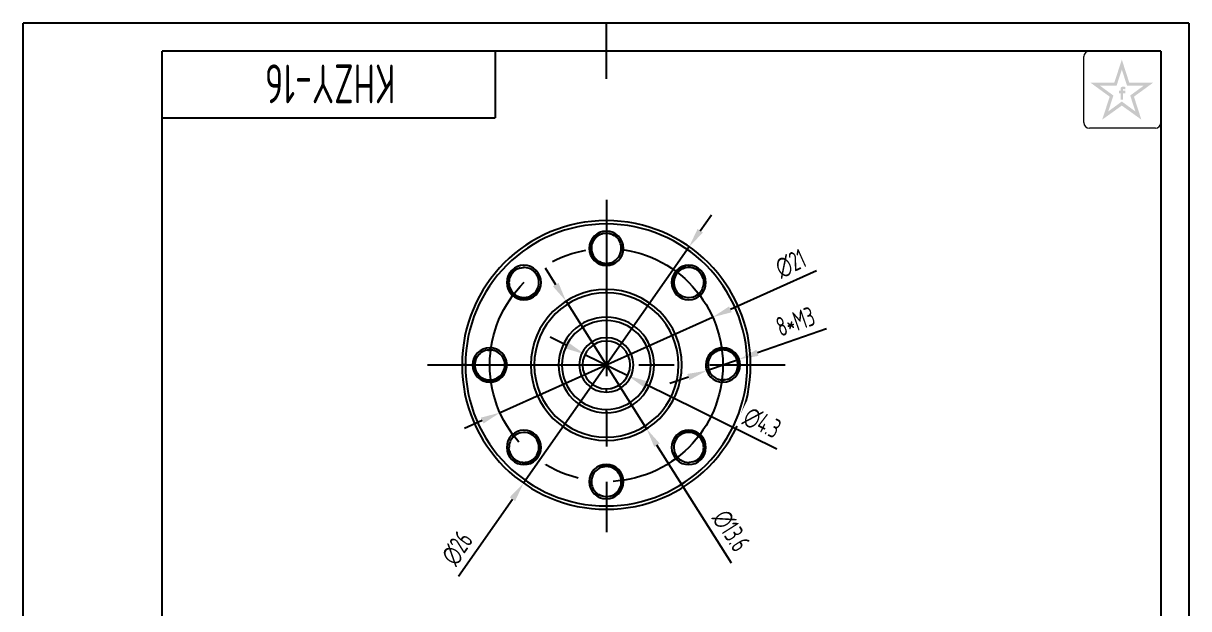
# Model space of a CAD drawing. Header units: inches. Extents: x -12 to 92, y -2 to 146.
# Drawn here: x -12.5 to 92.5, y 93.3 to 146 of the extents above; entities that cross this region are included whole.
import ezdxf
from ezdxf.enums import TextEntityAlignment as Align

# ---------------------------------------------------------------- set-up
doc = ezdxf.new("R2010")
doc.units = ezdxf.units.IN
doc.header["$LTSCALE"] = 0.5
doc.header["$MEASUREMENT"] = 0
doc.linetypes.add('CENTER', pattern=[50.8, 31.75, -6.35, 6.35, -6.35])
for name, color, linetype in [('1轮廓实线层', 7, 'Continuous'), ('2细线层', 4, 'Continuous'), ('6文字层', 3, 'Continuous'), ('7标注层', 4, 'Continuous'), ('中心线', 1, 'CENTER'), ('图框层', 7, 'Continuous')]:
    doc.layers.add(name, color=color, linetype=linetype)
doc.styles.add('PC_TEXTSTYLE', font='ISOCP.SHX', dxfattribs={"width": 0.707, "bigfont": 'GBCBIG.SHX'})
doc.dimstyles.new('GB_LINEAR', dxfattribs={"dimtxt": 3.5, "dimasz": 3.5, "dimexe": 1, "dimexo": 0, "dimgap": 1.5, "dimtad": 1, "dimdsep": 46, "dimtxsty": 'PC_TEXTSTYLE', "dimcen": 0, "dimclrd": 256, "dimclrt": 3, "dimadec": 0, "dimazin": 2, "dimtp": 0.1, "dimtm": 0.1, "dimtfac": 0.71, "dimtdec": 3, "dimtmove": 0, "dimatfit": 3, "dimfxl": 1, "dimtfill": 1, "dimarcsym": 0})

# ---------------------------------------------------------------- blocks, each defined once
blk = doc.blocks.new('*D2')
at = {"layer": '7标注层', "lineweight": -2}
for p, q in [((58.97, 123.72), (51.21, 120.24)), ((30.45, 110.94), (49.61, 119.53)), ((28.85, 110.22), (27.26, 109.51))]:
    blk.add_line(p, q, dxfattribs=at)
at = {"layer": '7标注层'}
for points in [[(51.09, 120.51), (51.33, 119.98), (49.61, 119.53)], [(28.97, 109.96), (28.73, 110.49), (30.45, 110.94)]]:
    blk.add_solid(points, dxfattribs=at)
at = {"layer": 'Defpoints', "color": 0}
for p in [(49.61, 119.53), (30.45, 110.94)]:
    blk.add_point(p, dxfattribs=at)
at = {"layer": '7标注层', "color": 3, "insert": (56.64, 124.36), "char_height": 1.75, "attachment_point": 5, "rotation": 24.1444, "style": 'PC_TEXTSTYLE', "bg_fill": 3, "box_fill_scale": 1.25, "bg_fill_color": 257, "bg_fill_transparency": 0}
blk.add_mtext('∅21', dxfattribs=at)
blk = doc.blocks.new('*D3')
at = {"layer": '7标注层', "lineweight": -2}
for p, q in [((59.87, 118.5), (53.65, 116.32)), ((49.07, 114.72), (51.99, 115.74)), ((47.42, 114.14), (45.76, 113.57))]:
    blk.add_line(p, q, dxfattribs=at)
at = {"layer": '7标注层'}
for points in [[(53.55, 116.6), (53.74, 116.05), (51.99, 115.74)], [(47.51, 113.87), (47.32, 114.42), (49.07, 114.72)]]:
    blk.add_solid(points, dxfattribs=at)
at = {"layer": 'Defpoints', "color": 0}
for p in [(51.99, 115.74), (49.07, 114.72)]:
    blk.add_point(p, dxfattribs=at)
at = {"layer": '7标注层', "color": 3, "insert": (57.07, 119.15), "char_height": 1.75, "attachment_point": 5, "rotation": 19.2792, "style": 'PC_TEXTSTYLE', "bg_fill": 3, "box_fill_scale": 1.25, "bg_fill_color": 257, "bg_fill_transparency": 0}
blk.add_mtext('8*M3', dxfattribs=at)
blk = doc.blocks.new('*D4')
at = {"layer": '7标注层', "lineweight": -2}
for p, q in [((48.49, 127.31), (49.5, 128.75)), ((47.49, 125.88), (32.57, 104.58)), ((26.72, 96.22), (31.57, 103.15))]:
    blk.add_line(p, q, dxfattribs=at)
at = {"layer": '7标注层'}
for points in [[(48.25, 127.48), (48.73, 127.15), (47.49, 125.88)], [(31.81, 102.98), (31.33, 103.32), (32.57, 104.58)]]:
    blk.add_solid(points, dxfattribs=at)
at = {"layer": 'Defpoints', "color": 0}
for p in [(47.49, 125.88), (32.57, 104.58)]:
    blk.add_point(p, dxfattribs=at)
at = {"layer": '7标注层', "color": 3, "insert": (26.6, 98.73), "char_height": 1.75, "attachment_point": 5, "rotation": 54.9961, "style": 'PC_TEXTSTYLE', "bg_fill": 3, "box_fill_scale": 1.25, "bg_fill_color": 257, "bg_fill_transparency": 0}
blk.add_mtext('∅26', dxfattribs=at)
blk = doc.blocks.new('*D5')
at = {"layer": '7标注层', "lineweight": -2}
for p, q in [((36.53, 116.96), (34.97, 117.74)), ((38.1, 116.19), (41.96, 114.28)), ((55.38, 107.65), (43.53, 113.51))]:
    blk.add_line(p, q, dxfattribs=at)
at = {"layer": '7标注层', "color": 0, "lineweight": -2}
blk.add_arc((40.03, 115.23), 2.15, 270, 347.0696, dxfattribs=at)
at = {"layer": '7标注层'}
for points in [[(36.41, 116.7), (36.66, 117.22), (38.1, 116.19)], [(43.66, 113.77), (43.4, 113.24), (41.96, 114.28)]]:
    blk.add_solid(points, dxfattribs=at)
at = {"layer": 'Defpoints', "color": 0}
for p in [(38.1, 116.19), (41.96, 114.28)]:
    blk.add_point(p, dxfattribs=at)
at = {"layer": '7标注层', "color": 3, "insert": (54.06, 110.02), "char_height": 1.75, "attachment_point": 5, "rotation": 333.7148, "style": 'PC_TEXTSTYLE', "bg_fill": 3, "box_fill_scale": 1.25, "bg_fill_color": 257, "bg_fill_transparency": 0}
blk.add_mtext('∅4.3', dxfattribs=at)
blk = doc.blocks.new('*D6')
at = {"layer": '7标注层', "lineweight": -2}
for p, q in [((35.47, 122.46), (34.54, 123.94)), ((36.4, 120.98), (43.66, 109.48)), ((51.3, 97.38), (44.59, 108))]:
    blk.add_line(p, q, dxfattribs=at)
at = {"layer": '7标注层'}
for points in [[(35.22, 122.31), (35.72, 122.62), (36.4, 120.98)], [(44.84, 108.16), (44.35, 107.85), (43.66, 109.48)]]:
    blk.add_solid(points, dxfattribs=at)
at = {"layer": 'Defpoints', "color": 0}
for p in [(36.4, 120.98), (43.66, 109.48)]:
    blk.add_point(p, dxfattribs=at)
at = {"layer": '7标注层', "color": 3, "insert": (51.27, 100.3), "char_height": 1.75, "attachment_point": 5, "rotation": 302.2481, "style": 'PC_TEXTSTYLE', "bg_fill": 3, "box_fill_scale": 1.25, "bg_fill_color": 257, "bg_fill_transparency": 0}
blk.add_mtext('∅13.6', dxfattribs=at)
blk = doc.blocks.new('ZwmFrameMain_A4^_^无分区图框^_^portrait')
at = {"layer": '1轮廓实线层'}
for p, q in [((80, 292), (80, 282)), ((0, 0), (0, 287)), ((180, 287), (0, 287)), ((180, 287), (180, 0))]:
    blk.add_line(p, q, dxfattribs=at)
at = {"layer": '2细线层'}
for p, q in [((-25, -5), (-25, 292)), ((185, 292), (-25, 292)), ((185, 292), (185, -5))]:
    blk.add_line(p, q, dxfattribs=at)
blk = doc.blocks.new('ZwmFrameMain_图样代号')
at = {"layer": '2细线层', "linetype": 'Continuous'}
for p in [(60, 0), (0, -12)]:
    blk.add_line(p, (60, -12), dxfattribs=at)
at = {"layer": '6文字层', "style": 'PC_TEXTSTYLE', "width": 2.827942}
blk.add_attdef('图样代号', text='', height=7, rotation=180, dxfattribs=at).set_placement((58.24, -2.4), (2.35, -2.4), align=Align.FIT)

msp = doc.modelspace()

# ---------------------------------------------------------------- hatches: boundary and pattern name
at = {"layer": '6文字层', "lineweight": 5}
h = msp.add_hatch(color=2, dxfattribs=at)
edge = h.paths.add_edge_path(flags=0)
edge.add_line((86.586, 139.709), (86.784, 139.709))
edge.add_line((86.784, 139.709), (86.784, 139.922))
edge.add_line((86.784, 139.922), (86.588, 139.922))
edge.add_line((86.588, 139.922), (86.588, 140.027))
edge.add_spline(control_points=[(86.588, 140.027), (86.588, 140.039), (86.588, 140.087), (86.682, 140.072), (86.741, 140.063), (86.775, 140.055), (86.788, 140.051)], knot_values=[0, 0, 0, 0, 1.4943482, 5.8188355, 8.4876202, 10.3632598, 10.3632598, 10.3632598, 10.3632598], degree=3, periodic=0)
edge.add_line((86.788, 140.051), (86.788, 140.269))
edge.add_spline(control_points=[(86.788, 140.269), (86.753, 140.278), (86.666, 140.298), (86.542, 140.309), (86.428, 140.257), (86.37, 140.185), (86.36, 140.13), (86.357, 140.114)], knot_values=[0, 0, 0, 0, 4.9341397, 11.9452686, 16.0265909, 21.3569295, 23.4510995, 23.4510995, 23.4510995, 23.4510995], degree=3, periodic=0)
edge.add_line((86.357, 140.114), (86.357, 139.922))
edge.add_line((86.357, 139.922), (86.214, 139.922))
edge.add_line((86.214, 139.922), (86.214, 139.709))
edge.add_line((86.214, 139.709), (86.359, 139.709))
edge.add_line((86.359, 139.709), (86.359, 139.114))
edge.add_line((86.359, 139.114), (86.586, 139.114))
edge.add_line((86.586, 139.114), (86.586, 139.709))
h.paths.add_polyline_path([(89.314, 140.666), (87.144, 140.666), (86.474, 142.737), (85.804, 140.666), (83.634, 140.666), (85.381, 139.393), (84.711, 137.328), (86.474, 138.59), (88.237, 137.328), (87.567, 139.393)])
h.paths.add_polyline_path([(87.231, 139.498), (87.697, 138.062), (86.474, 138.957), (85.251, 138.062), (85.717, 139.498), (84.49, 140.393), (86.006, 140.393), (86.474, 141.837), (86.942, 140.393), (88.457, 140.393)], flags=16)

# ---------------------------------------------------------------- linework, layer by layer
at = {"color": 7, "linetype": 'Continuous', "lineweight": 25}
for p, q in [((40.972, 126.698), (40.916, 126.744)), ((38.481, 125.733), (38.588, 125.733)), ((41.365, 125.899), (41.368, 125.647)), ((41.581, 125.733), (41.381, 125.733)), ((32.589, 124.006), (32.517, 123.999)), ((40.514, 124.472), (40.575, 124.314)), ((33.432, 123.718), (33.613, 123.542)), ((33.702, 123.754), (33.561, 123.612)), ((46.36, 123.754), (46.435, 123.678)), ((33.839, 122.108), (33.995, 122.039)), ((40.031, 121.733), (40.031, 122.033)), ((48.516, 121.832), (48.34, 121.651)), ((48.804, 122.675), (48.797, 122.747)), ((31.51, 121.562), (31.586, 121.637)), ((46.906, 121.425), (46.837, 121.269)), ((48.552, 121.562), (48.41, 121.703)), ((40.031, 119.533), (40.031, 119.233)), ((40.031, 117.683), (40.031, 117.383)), ((29.365, 116.567), (29.617, 116.57)), ((29.531, 116.783), (29.531, 116.583)), ((50.531, 116.783), (50.531, 116.676)), ((28.566, 116.174), (28.52, 116.118)), ((30.792, 115.716), (30.95, 115.777)), ((27.331, 115.233), (27.031, 115.233)), ((49.27, 114.75), (49.112, 114.689)), ((52.731, 115.233), (53.031, 115.233)), ((29.531, 113.683), (29.531, 113.79)), ((50.697, 113.899), (50.445, 113.896)), ((50.531, 113.683), (50.531, 113.883)), ((51.496, 114.292), (51.542, 114.348)), ((40.031, 112.783), (40.031, 113.083)), ((40.031, 110.933), (40.031, 111.233)), ((31.51, 108.904), (31.652, 108.763)), ((31.546, 108.634), (31.722, 108.815)), ((33.156, 109.041), (33.225, 109.197)), ((40.031, 108.733), (40.031, 108.433)), ((46.223, 108.358), (46.067, 108.427)), ((48.552, 108.904), (48.476, 108.829)), ((31.258, 107.791), (31.265, 107.719)), ((33.702, 106.712), (33.627, 106.788)), ((39.548, 105.994), (39.487, 106.152)), ((46.36, 106.712), (46.501, 106.854)), ((46.63, 106.748), (46.449, 106.924)), ((47.473, 106.46), (47.545, 106.467)), ((38.481, 104.733), (38.681, 104.733)), ((38.697, 104.567), (38.694, 104.819)), ((41.581, 104.733), (41.474, 104.733)), ((39.09, 103.768), (39.146, 103.722))]:
    msp.add_line(p, q, dxfattribs=at)
for centre, radius, start, end in [((40.031, 115.233), 13, 0, 180), ((40.031, 115.233), 12.7, 0, 180), ((40.031, 125.733), 1.55, 0, 180), ((40.031, 125.733), 1.35, 0, 46.17646), ((40.031, 125.733), 1.55, 180, 0), ((40.031, 125.733), 1.35, 290.97646, 0), ((32.606, 122.658), 1.55, 45, 225), ((32.606, 122.658), 1.35, 45, 91.17646), ((47.456, 122.658), 1.55, 315, 135), ((32.606, 122.658), 1.55, 225, 45), ((32.606, 122.658), 1.35, 335.97646, 45), ((47.456, 122.658), 1.55, 135, 315), ((40.031, 115.233), 6.8, 90, 270), ((40.031, 115.233), 6.8, 270, 90), ((47.456, 122.658), 1.35, 315, 1.17646), ((40.031, 115.233), 6.5, 90, 270), ((40.031, 115.233), 6.5, 270, 90), ((47.456, 122.658), 1.35, 245.97646, 315), ((40.031, 115.233), 4.3, 90, 270), ((40.031, 115.233), 4, 90, 270), ((40.031, 115.233), 4.3, 270, 90), ((40.031, 115.233), 4, 270, 90), ((40.031, 115.233), 2.45, 90, 270), ((40.031, 115.233), 2.45, 270, 90), ((29.531, 115.233), 1.55, 90, 270), ((29.531, 115.233), 1.35, 90, 136.17646), ((29.531, 115.233), 1.55, 270, 90), ((29.531, 115.233), 1.35, 20.97646, 90), ((40.031, 115.233), 2.15, 90, 270), ((40.031, 115.233), 2.15, 270, 90), ((50.531, 115.233), 1.55, 90, 270), ((50.531, 115.233), 1.55, 270, 90), ((40.031, 115.233), 13, 180, 0), ((40.031, 115.233), 12.7, 180, 0), ((50.531, 115.233), 1.35, 200.97646, 270), ((50.531, 115.233), 1.35, 270, 316.17646), ((32.606, 107.808), 1.55, 315, 135), ((47.456, 107.808), 1.55, 45, 225), ((32.606, 107.808), 1.55, 135, 315), ((32.606, 107.808), 1.35, 135, 181.17646), ((32.606, 107.808), 1.35, 65.97646, 135), ((47.456, 107.808), 1.35, 155.97646, 225), ((47.456, 107.808), 1.55, 225, 45), ((40.031, 104.733), 1.55, 0, 180), ((47.456, 107.808), 1.35, 225, 271.17646), ((40.031, 104.733), 1.35, 110.97646, 180), ((40.031, 104.733), 1.55, 180, 0), ((40.031, 104.733), 1.35, 180, 226.17646)]:
    msp.add_arc(centre, radius, start, end, dxfattribs=at)
for points, knots in [([(38.588, 125.733), (38.596, 126.014), (38.688, 126.289), (39.005, 126.742), (39.23, 126.918), (39.736, 127.117), (40.017, 127.14), (40.54, 127.028), (40.782, 126.895), (40.966, 126.707)], [0, 0, 0, 0, 0.25, 0.25, 0.5, 0.5, 0.75, 0.75, 1, 1, 1, 1]), ([(40.742, 126.876), (40.679, 126.913), (40.539, 126.995), (40.296, 127.065), (40.031, 127.092), (39.766, 127.066), (39.511, 126.988), (39.276, 126.863), (39.07, 126.694), (38.901, 126.488), (38.776, 126.253), (38.696, 125.998), (38.686, 125.821), (38.681, 125.733)], [0, 0, 0, 0, 0.0770122, 0.169311, 0.2616098, 0.3539086, 0.4462073, 0.5385061, 0.6308049, 0.7231037, 0.8154024, 0.9077012, 1, 1, 1, 1]), ([(40.575, 124.314), (40.344, 124.232), (40.094, 124.208), (39.614, 124.278), (39.385, 124.372), (38.998, 124.653), (38.841, 124.84), (38.633, 125.264), (38.582, 125.5), (38.588, 125.733)], [0, 0, 0, 0, 0.25, 0.25, 0.5, 0.5, 0.75, 0.75, 1, 1, 1, 1]), ([(38.681, 125.733), (38.681, 125.515), (38.735, 125.297), (38.938, 124.912), (39.087, 124.744), (39.446, 124.497), (39.656, 124.418), (40.088, 124.367), (40.311, 124.394), (40.514, 124.472)], [0, 0, 0, 0, 0.25, 0.25, 0.5, 0.5, 0.75, 0.75, 1, 1, 1, 1]), ([(41.327, 125.379), (41.337, 125.409), (41.375, 125.523), (41.379, 125.644), (41.381, 125.733)], [0, 0, 0, 0, 0.2642999, 1, 1, 1, 1]), ([(31.586, 121.637), (31.393, 121.841), (31.263, 122.101), (31.168, 122.646), (31.202, 122.929), (31.419, 123.428), (31.602, 123.642), (32.05, 123.933), (32.316, 124.01), (32.579, 124.007)], [0, 0, 0, 0, 0.25, 0.25, 0.5, 0.5, 0.75, 0.75, 1, 1, 1, 1]), ([(32.301, 123.969), (32.23, 123.95), (32.073, 123.909), (31.852, 123.786), (31.646, 123.619), (31.477, 123.412), (31.351, 123.178), (31.274, 122.923), (31.248, 122.658), (31.274, 122.392), (31.352, 122.138), (31.475, 121.901), (31.593, 121.769), (31.652, 121.703)], [0, 0, 0, 0, 0.0770122, 0.169311, 0.2616098, 0.3539086, 0.4462073, 0.5385061, 0.6308049, 0.7231037, 0.8154024, 0.9077012, 1, 1, 1, 1]), ([(46.435, 123.678), (46.639, 123.871), (46.899, 124.001), (47.444, 124.096), (47.727, 124.062), (48.226, 123.845), (48.44, 123.662), (48.731, 123.214), (48.808, 122.948), (48.805, 122.685)], [0, 0, 0, 0, 0.25, 0.25, 0.5, 0.5, 0.75, 0.75, 1, 1, 1, 1]), ([(48.767, 122.963), (48.748, 123.034), (48.707, 123.191), (48.584, 123.412), (48.417, 123.618), (48.21, 123.787), (47.976, 123.913), (47.721, 123.99), (47.456, 124.016), (47.19, 123.99), (46.936, 123.912), (46.699, 123.789), (46.567, 123.671), (46.501, 123.612)], [0, 0, 0, 0, 0.0770122, 0.169311, 0.2616098, 0.3539086, 0.4462073, 0.5385061, 0.6308049, 0.7231037, 0.8154024, 0.9077012, 1, 1, 1, 1]), ([(33.774, 123.324), (33.759, 123.352), (33.705, 123.46), (33.622, 123.548), (33.561, 123.612)], [0, 0, 0, 0, 0.2642999, 1, 1, 1, 1]), ([(46.837, 121.269), (46.615, 121.375), (46.422, 121.535), (46.132, 121.923), (46.036, 122.152), (45.962, 122.624), (45.983, 122.868), (46.135, 123.315), (46.266, 123.518), (46.435, 123.678)], [0, 0, 0, 0, 0.25, 0.25, 0.5, 0.5, 0.75, 0.75, 1, 1, 1, 1]), ([(46.501, 123.612), (46.347, 123.458), (46.231, 123.266), (46.102, 122.85), (46.089, 122.626), (46.168, 122.198), (46.26, 121.993), (46.53, 121.651), (46.707, 121.513), (46.906, 121.425)], [0, 0, 0, 0, 0.25, 0.25, 0.5, 0.5, 0.75, 0.75, 1, 1, 1, 1]), ([(33.995, 122.039), (33.889, 121.817), (33.729, 121.624), (33.341, 121.334), (33.112, 121.238), (32.64, 121.164), (32.396, 121.185), (31.949, 121.337), (31.746, 121.468), (31.586, 121.637)], [0, 0, 0, 0, 0.25, 0.25, 0.5, 0.5, 0.75, 0.75, 1, 1, 1, 1]), ([(31.652, 121.703), (31.806, 121.549), (31.998, 121.433), (32.414, 121.304), (32.638, 121.291), (33.066, 121.37), (33.271, 121.462), (33.613, 121.732), (33.751, 121.909), (33.839, 122.108)], [0, 0, 0, 0, 0.25, 0.25, 0.5, 0.5, 0.75, 0.75, 1, 1, 1, 1]), ([(48.122, 121.49), (48.15, 121.505), (48.258, 121.559), (48.346, 121.642), (48.41, 121.703)], [0, 0, 0, 0, 0.2642999, 1, 1, 1, 1]), ([(29.885, 116.529), (29.855, 116.539), (29.741, 116.577), (29.62, 116.581), (29.531, 116.583)], [0, 0, 0, 0, 0.2642999, 1, 1, 1, 1]), ([(49.112, 114.689), (49.03, 114.92), (49.006, 115.17), (49.076, 115.65), (49.169, 115.879), (49.451, 116.266), (49.638, 116.423), (50.062, 116.631), (50.298, 116.682), (50.531, 116.676)], [0, 0, 0, 0, 0.25, 0.25, 0.5, 0.5, 0.75, 0.75, 1, 1, 1, 1]), ([(50.531, 116.583), (50.313, 116.583), (50.095, 116.529), (49.71, 116.326), (49.542, 116.177), (49.295, 115.818), (49.216, 115.608), (49.165, 115.176), (49.192, 114.953), (49.27, 114.75)], [0, 0, 0, 0, 0.25, 0.25, 0.5, 0.5, 0.75, 0.75, 1, 1, 1, 1]), ([(50.531, 116.676), (50.812, 116.668), (51.087, 116.576), (51.54, 116.259), (51.716, 116.034), (51.915, 115.528), (51.938, 115.247), (51.826, 114.724), (51.693, 114.482), (51.505, 114.298)], [0, 0, 0, 0, 0.25, 0.25, 0.5, 0.5, 0.75, 0.75, 1, 1, 1, 1]), ([(51.674, 114.522), (51.711, 114.585), (51.793, 114.726), (51.863, 114.968), (51.89, 115.233), (51.864, 115.498), (51.786, 115.753), (51.661, 115.988), (51.492, 116.194), (51.286, 116.363), (51.051, 116.488), (50.796, 116.568), (50.619, 116.578), (50.531, 116.583)], [0, 0, 0, 0, 0.0770122, 0.169311, 0.2616098, 0.3539086, 0.4462073, 0.5385061, 0.6308049, 0.7231037, 0.8154024, 0.9077012, 1, 1, 1, 1]), ([(29.531, 113.79), (29.25, 113.798), (28.975, 113.89), (28.522, 114.207), (28.346, 114.432), (28.147, 114.938), (28.124, 115.219), (28.236, 115.742), (28.369, 115.984), (28.557, 116.168)], [0, 0, 0, 0, 0.25, 0.25, 0.5, 0.5, 0.75, 0.75, 1, 1, 1, 1]), ([(28.388, 115.944), (28.351, 115.881), (28.269, 115.741), (28.199, 115.498), (28.172, 115.233), (28.198, 114.968), (28.276, 114.713), (28.401, 114.478), (28.57, 114.272), (28.776, 114.103), (29.011, 113.978), (29.266, 113.898), (29.443, 113.888), (29.531, 113.883)], [0, 0, 0, 0, 0.0770122, 0.169311, 0.2616098, 0.3539086, 0.4462073, 0.5385061, 0.6308049, 0.7231037, 0.8154024, 0.9077012, 1, 1, 1, 1]), ([(30.95, 115.777), (31.032, 115.546), (31.056, 115.296), (30.986, 114.816), (30.893, 114.587), (30.611, 114.2), (30.424, 114.043), (30, 113.835), (29.764, 113.784), (29.531, 113.79)], [0, 0, 0, 0, 0.25, 0.25, 0.5, 0.5, 0.75, 0.75, 1, 1, 1, 1]), ([(29.531, 113.883), (29.749, 113.883), (29.967, 113.937), (30.352, 114.14), (30.52, 114.289), (30.767, 114.648), (30.846, 114.858), (30.897, 115.29), (30.87, 115.513), (30.792, 115.716)], [0, 0, 0, 0, 0.25, 0.25, 0.5, 0.5, 0.75, 0.75, 1, 1, 1, 1]), ([(50.177, 113.937), (50.207, 113.927), (50.321, 113.889), (50.442, 113.885), (50.531, 113.883)], [0, 0, 0, 0, 0.2642999, 1, 1, 1, 1]), ([(46.067, 108.427), (46.173, 108.649), (46.333, 108.842), (46.721, 109.132), (46.95, 109.228), (47.422, 109.302), (47.666, 109.281), (48.113, 109.129), (48.316, 108.998), (48.476, 108.829)], [0, 0, 0, 0, 0.25, 0.25, 0.5, 0.5, 0.75, 0.75, 1, 1, 1, 1]), ([(31.94, 108.976), (31.912, 108.961), (31.804, 108.908), (31.716, 108.824), (31.652, 108.763)], [0, 0, 0, 0, 0.2642999, 1, 1, 1, 1]), ([(33.561, 106.854), (33.715, 107.008), (33.831, 107.2), (33.96, 107.616), (33.973, 107.84), (33.894, 108.268), (33.802, 108.473), (33.532, 108.815), (33.355, 108.953), (33.156, 109.041)], [0, 0, 0, 0, 0.25, 0.25, 0.5, 0.5, 0.75, 0.75, 1, 1, 1, 1]), ([(33.225, 109.197), (33.447, 109.091), (33.64, 108.931), (33.93, 108.543), (34.026, 108.314), (34.1, 107.842), (34.079, 107.598), (33.927, 107.151), (33.796, 106.948), (33.627, 106.788)], [0, 0, 0, 0, 0.25, 0.25, 0.5, 0.5, 0.75, 0.75, 1, 1, 1, 1]), ([(48.41, 108.763), (48.256, 108.917), (48.064, 109.033), (47.648, 109.162), (47.424, 109.176), (46.996, 109.096), (46.791, 109.004), (46.449, 108.734), (46.311, 108.557), (46.223, 108.358)], [0, 0, 0, 0, 0.25, 0.25, 0.5, 0.5, 0.75, 0.75, 1, 1, 1, 1]), ([(48.476, 108.829), (48.669, 108.625), (48.799, 108.365), (48.894, 107.82), (48.86, 107.537), (48.643, 107.038), (48.46, 106.824), (48.012, 106.533), (47.746, 106.456), (47.483, 106.459)], [0, 0, 0, 0, 0.25, 0.25, 0.5, 0.5, 0.75, 0.75, 1, 1, 1, 1]), ([(47.761, 106.497), (47.832, 106.516), (47.989, 106.557), (48.21, 106.68), (48.416, 106.847), (48.585, 107.054), (48.711, 107.288), (48.788, 107.543), (48.814, 107.808), (48.788, 108.074), (48.71, 108.328), (48.587, 108.565), (48.469, 108.697), (48.41, 108.763)], [0, 0, 0, 0, 0.0770122, 0.169311, 0.2616098, 0.3539086, 0.4462073, 0.5385061, 0.6308049, 0.7231037, 0.8154024, 0.9077012, 1, 1, 1, 1]), ([(33.627, 106.788), (33.423, 106.595), (33.163, 106.465), (32.618, 106.37), (32.335, 106.404), (31.836, 106.621), (31.622, 106.804), (31.331, 107.252), (31.254, 107.518), (31.257, 107.781)], [0, 0, 0, 0, 0.25, 0.25, 0.5, 0.5, 0.75, 0.75, 1, 1, 1, 1]), ([(31.295, 107.503), (31.314, 107.432), (31.355, 107.275), (31.478, 107.054), (31.645, 106.848), (31.852, 106.679), (32.086, 106.553), (32.341, 106.476), (32.606, 106.45), (32.872, 106.476), (33.126, 106.554), (33.363, 106.677), (33.495, 106.795), (33.561, 106.854)], [0, 0, 0, 0, 0.0770122, 0.169311, 0.2616098, 0.3539086, 0.4462073, 0.5385061, 0.6308049, 0.7231037, 0.8154024, 0.9077012, 1, 1, 1, 1]), ([(46.288, 107.142), (46.303, 107.114), (46.357, 107.006), (46.44, 106.918), (46.501, 106.854)], [0, 0, 0, 0, 0.2642999, 1, 1, 1, 1]), ([(39.487, 106.152), (39.718, 106.234), (39.968, 106.258), (40.448, 106.188), (40.677, 106.095), (41.064, 105.813), (41.221, 105.626), (41.429, 105.202), (41.48, 104.966), (41.474, 104.733)], [0, 0, 0, 0, 0.25, 0.25, 0.5, 0.5, 0.75, 0.75, 1, 1, 1, 1]), ([(41.381, 104.733), (41.381, 104.951), (41.327, 105.169), (41.124, 105.554), (40.975, 105.722), (40.616, 105.969), (40.406, 106.048), (39.974, 106.099), (39.751, 106.072), (39.548, 105.994)], [0, 0, 0, 0, 0.25, 0.25, 0.5, 0.5, 0.75, 0.75, 1, 1, 1, 1]), ([(38.735, 105.087), (38.725, 105.057), (38.687, 104.943), (38.683, 104.822), (38.681, 104.733)], [0, 0, 0, 0, 0.2642999, 1, 1, 1, 1]), ([(41.474, 104.733), (41.466, 104.452), (41.374, 104.177), (41.057, 103.724), (40.832, 103.548), (40.326, 103.349), (40.045, 103.326), (39.522, 103.438), (39.28, 103.571), (39.096, 103.759)], [0, 0, 0, 0, 0.25, 0.25, 0.5, 0.5, 0.75, 0.75, 1, 1, 1, 1]), ([(39.32, 103.59), (39.383, 103.553), (39.524, 103.471), (39.766, 103.401), (40.031, 103.374), (40.296, 103.4), (40.551, 103.478), (40.786, 103.603), (40.992, 103.772), (41.161, 103.978), (41.286, 104.213), (41.366, 104.468), (41.376, 104.645), (41.381, 104.733)], [0, 0, 0, 0, 0.0770122, 0.169311, 0.2616098, 0.3539086, 0.4462073, 0.5385061, 0.6308049, 0.7231037, 0.8154024, 0.9077012, 1, 1, 1, 1])]:
    msp.add_open_spline(points, degree=3, knots=knots, dxfattribs=at)
at = {"layer": '6文字层', "color": 212, "lineweight": 5}
for p, q in [((83.055, 137.058), (83.055, 143.001)), ((83.553, 143.5), (90, 143.5)), ((90, 143.5), (90, 137.058)), ((89.501, 136.56), (83.553, 136.56))]:
    msp.add_line(p, q, dxfattribs=at)
for centre, start, end in [((83.553, 143.001), 90, 180), ((83.553, 137.058), 180, 270), ((89.501, 137.058), 270, 0)]:
    msp.add_arc(centre, 0.499, start, end, dxfattribs=at)
at = {"layer": '中心线'}
for p, q in [((40.031, 130.108), (40.031, 100.189)), ((23.911, 115.233), (56.151, 115.233))]:
    msp.add_line(p, q, dxfattribs=at)
msp.add_circle((40.031, 115.233), 10.5, dxfattribs=at)

# ---------------------------------------------------------------- block references
at = {"layer": '图框层'}
ref = msp.add_blockref('ZwmFrameMain_图样代号', (0, 143.5), dxfattribs=dict(at, xscale=0.5, yscale=0.5, zscale=0.5))
ref.add_attrib('图样代号', 'KHZY-16', dxfattribs={"layer": '6文字层', "height": 3.5, "rotation": 180, "style": 'PC_TEXTSTYLE', "width": 0.707}).set_placement((15.146, 142.298), align=Align.CENTER)

# ---------------------------------------------------------------- next in the draw order: dimensions: what is measured, and where the dimension line sits
at = {"layer": '7标注层'}
dim = msp.add_diameter_dim_2p(p1=(30.45, 110.938), p2=(49.612, 119.528), dimstyle='GB_LINEAR', override={"dimscale": 0.5, "dimtvp": 0.1, "dimtfill": 1, "dimtfillclr": 0}, dxfattribs=at)
dim.commit()
dim.dimension.update_dxf_attribs({"geometry": '*D2', "text_midpoint": (57.27, 122.96), "dimtype": 163})

# ---------------------------------------------------------------- next in the draw order: dimensions: what is measured, and where the dimension line sits
dim = msp.add_diameter_dim_2p(p1=(49.068, 114.721), p2=(51.994, 115.745), text='8*M3', dimstyle='GB_LINEAR', override={"dimscale": 0.5, "dimtvp": 0.1, "dimtfill": 1, "dimtfillclr": 0}, dxfattribs=at)
dim.commit()
dim.dimension.update_dxf_attribs({"geometry": '*D3', "text_midpoint": (56.914, 117.466), "dimtype": 163})

# ---------------------------------------------------------------- next in the draw order: dimensions: what is measured, and where the dimension line sits
dim = msp.add_diameter_dim_2p(p1=(47.488, 125.881), p2=(32.574, 104.585), dimstyle='GB_LINEAR', override={"dimscale": 0.5, "dimtvp": 0.1, "dimtfill": 1, "dimtfillclr": 0}, dxfattribs=at)
dim.commit()
dim.dimension.update_dxf_attribs({"geometry": '*D4', "text_midpoint": (27.857, 97.849), "dimtype": 163})

# ---------------------------------------------------------------- next in the draw order: dimensions: what is measured, and where the dimension line sits
dim = msp.add_diameter_dim_2p(p1=(38.103, 116.185), p2=(41.959, 114.281), dimstyle='GB_LINEAR', override={"dimscale": 0.5, "dimtvp": 0.1, "dimtfill": 1, "dimtfillclr": 0}, dxfattribs=at)
dim.commit()
dim.dimension.update_dxf_attribs({"geometry": '*D5', "text_midpoint": (53.375, 108.642), "dimtype": 163})

# ---------------------------------------------------------------- next in the draw order: dimensions: what is measured, and where the dimension line sits
dim = msp.add_diameter_dim_2p(p1=(36.403, 120.984), p2=(43.659, 109.482), dimstyle='GB_LINEAR', override={"dimscale": 0.5, "dimtvp": 0.1, "dimtfill": 1, "dimtfillclr": 0}, dxfattribs=at)
dim.commit()
dim.dimension.update_dxf_attribs({"geometry": '*D6', "text_midpoint": (49.973, 99.475), "dimtype": 163})

# ---------------------------------------------------------------- next in the draw order: block references
at = {"layer": '图框层', "xscale": 0.5, "yscale": 0.5, "zscale": 0.5}
msp.add_blockref('ZwmFrameMain_A4^_^无分区图框^_^portrait', (0, 0), dxfattribs=at)

doc.saveas('drawing.dxf')
